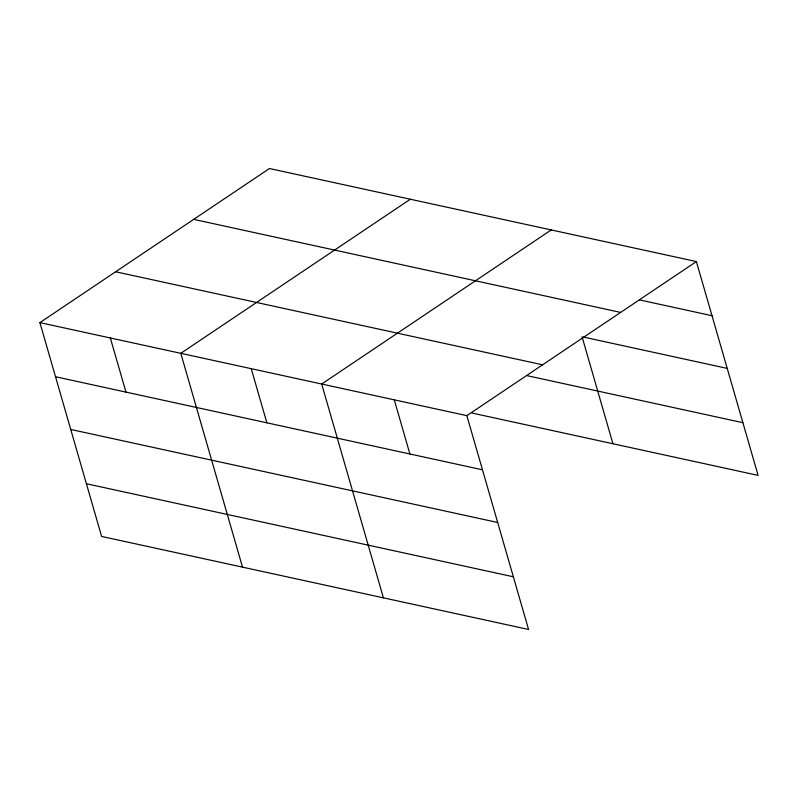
<?xml version="1.0" encoding="UTF-8"?>
<svg xmlns="http://www.w3.org/2000/svg" width="798" height="798" viewBox="0 0 798 798"><rect width="100%" height="100%" fill="white"/><g stroke="black" fill="none" stroke-linecap="round" stroke-linejoin="round"><path stroke-width="1.2" d="M39.9 322.621L466.85 415.658L528.565 629.472L101.615 536.436L39.9 322.621L269.435 168.528L696.385 261.564L758.1 475.379L472.037 413.045M410.322 199.231L180.797 353.324L242.512 567.139M551.219 229.934L321.684 384.028L383.409 597.842M466.85 415.658L696.385 261.564M639.427 299.888L712.015 315.709M193.685 219.37L620.635 312.417M583.268 337.025L727.217 368.397M115.65 271.769L542.6 364.806M527.279 375.708L742.888 422.691M55.531 376.756L482.481 469.803M70.733 429.454L497.693 522.49M86.403 483.738L513.363 576.784M582.061 336.766L612.934 443.748M394.272 399.838L409.903 453.982M251.24 368.676L266.871 422.81M110.343 337.973L125.974 392.107"/></g></svg>
